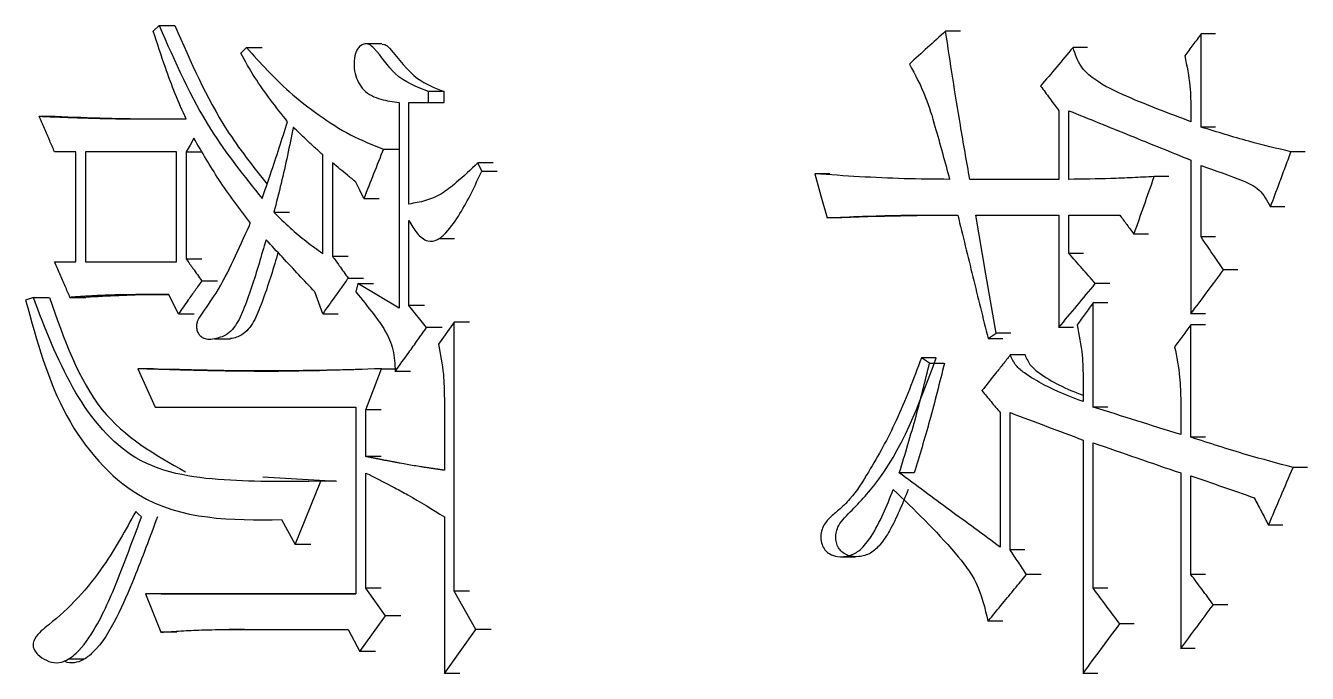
# Model space of a CAD drawing. Header units: millimetres. Extents: x 2063 to 4500, y 825 to 2548.
# Drawn here: x 3166.22 to 3171.27, y 1524.27 to 1526.82 of the extents above; entities that cross this region are included whole.
import ezdxf

# ---------------------------------------------------------------- set-up
doc = ezdxf.new("R2010")
doc.units = ezdxf.units.MM

msp = doc.modelspace()

# ---------------------------------------------------------------- linework, layer by layer
at = {"color": 7, "linetype": 'Continuous', "lineweight": 25}
for p, q in [((3166.7452, 1526.8211), (3166.7222, 1526.7994)), ((3166.7452, 1526.8211), (3166.8076, 1526.8211)), ((3169.904, 1526.7995), (3169.8459, 1526.7995)), ((3170.853, 1526.4209), (3170.853, 1526.7886)), ((3167.0901, 1526.7345), (3167.067, 1526.7129)), ((3167.6233, 1526.7492), (3167.5619, 1526.7492)), ((3170.4056, 1526.7346), (3170.3481, 1526.7346)), ((3167.7304, 1526.5182), (3167.8079, 1526.5182)), ((3167.7304, 1526.118), (3167.7304, 1526.5182)), ((3167.8079, 1526.5182), (3167.8079, 1526.5615)), ((3167.8689, 1526.5615), (3167.8079, 1526.5615)), ((3167.8079, 1526.5182), (3167.8686, 1526.5182)), ((3167.8689, 1526.5182), (3167.8689, 1526.5615)), ((3170.2921, 1526.4858), (3170.2921, 1526.2153)), ((3170.3321, 1526.2153), (3170.3321, 1526.4858)), ((3170.8128, 1526.4858), (3170.8128, 1526.4425)), ((3166.2725, 1526.4641), (3166.3353, 1526.4641)), ((3166.417, 1526.3235), (3166.3333, 1526.3235)), ((3166.417, 1525.8908), (3166.417, 1526.3235)), ((3166.814, 1526.3235), (3166.4551, 1526.3235)), ((3166.4551, 1526.3235), (3166.4551, 1525.8908)), ((3166.814, 1525.8908), (3166.814, 1526.3235)), ((3166.8523, 1526.3235), (3166.8523, 1525.9016)), ((3166.8523, 1526.3235), (3166.9143, 1526.3235)), ((3167.3903, 1525.9232), (3167.3903, 1526.3127)), ((3171.2638, 1526.3235), (3171.2073, 1526.3235)), ((3167.4289, 1526.2802), (3167.4289, 1525.9124)), ((3168.0175, 1526.2478), (3168.002, 1526.2802)), ((3168.0624, 1526.2802), (3168.002, 1526.2802)), ((3170.8128, 1526.291), (3170.8128, 1525.6853)), ((3170.853, 1525.9882), (3170.853, 1526.2694)), ((3168.0175, 1526.2478), (3168.0779, 1526.2478)), ((3169.3897, 1526.2369), (3169.3309, 1526.2369)), ((3170.2921, 1526.2153), (3169.9414, 1526.2153)), ((3169.9993, 1526.2153), (3169.9414, 1526.2153)), ((3170.7254, 1526.2261), (3170.6683, 1526.2261)), ((3167.5524, 1526.1396), (3167.6134, 1526.1396)), ((3167.1977, 1526.0855), (3167.2592, 1526.0855)), ((3169.4374, 1526.0639), (3169.3783, 1526.0639)), ((3169.5729, 1526.0688), (3169.4374, 1526.0639)), ((3169.9652, 1526.0747), (3170.2921, 1526.0747)), ((3170.2921, 1526.0747), (3170.2921, 1525.6312)), ((3170.3321, 1526.0747), (3170.5321, 1526.0747)), ((3170.3321, 1525.9233), (3170.3321, 1526.0747)), ((3171.1832, 1526.107), (3171.1266, 1526.107)), ((3167.7304, 1525.7177), (3167.7304, 1526.0531)), ((3167.8489, 1525.9818), (3167.9099, 1525.9818)), ((3170.6453, 1525.999), (3170.5881, 1525.999)), ((3170.9099, 1525.9882), (3170.853, 1525.9882)), ((3167.4289, 1525.9124), (3167.4901, 1525.9124)), ((3170.3896, 1525.9233), (3170.3321, 1525.9233)), ((3166.3333, 1525.8908), (3166.417, 1525.8908)), ((3166.3333, 1525.8908), (3166.396, 1525.8908)), ((3166.4551, 1525.8908), (3166.814, 1525.8908)), ((3166.4551, 1525.8908), (3166.5177, 1525.8908)), ((3166.5179, 1525.8908), (3166.814, 1525.8908)), ((3166.8523, 1525.9016), (3166.9143, 1525.9016)), ((3170.9982, 1525.8584), (3170.9415, 1525.8584)), ((3166.9136, 1525.8151), (3166.9755, 1525.8151)), ((3167.4906, 1525.8259), (3167.5517, 1525.8259)), ((3167.5292, 1525.8042), (3167.5215, 1525.7718)), ((3167.6916, 1525.7069), (3167.5292, 1525.8042)), ((3167.5292, 1525.8042), (3167.5903, 1525.8042)), ((3170.4934, 1525.8043), (3170.436, 1525.8043)), ((3166.3942, 1525.7501), (3166.4568, 1525.7502)), ((3167.8001, 1525.6312), (3167.7304, 1525.7177)), ((3167.7912, 1525.7177), (3167.7304, 1525.7177)), ((3170.428, 1525.3175), (3170.428, 1525.7285)), ((3166.8217, 1525.6852), (3166.8837, 1525.6852)), ((3167.3903, 1525.6853), (3167.4515, 1525.6853)), ((3170.8697, 1525.6853), (3170.8128, 1525.6853)), ((3167.8608, 1525.6312), (3167.8001, 1525.6312)), ((3167.9087, 1525.6528), (3167.8466, 1525.5663)), ((3167.9087, 1524.5927), (3167.9087, 1525.6528)), ((3167.9693, 1525.6528), (3167.9087, 1525.6528)), ((3170.013, 1525.5879), (3170.0448, 1525.6095)), ((3170.1027, 1525.6096), (3170.0448, 1525.6095)), ((3170.3497, 1525.6312), (3170.2921, 1525.6312)), ((3170.8128, 1525.1985), (3170.8128, 1525.642)), ((3166.9645, 1525.587), (3167.0267, 1525.587)), ((3170.013, 1525.5879), (3170.0709, 1525.5879)), ((3169.7824, 1525.4906), (3169.7506, 1525.5122)), ((3170.1588, 1525.5231), (3170.1007, 1525.5231)), ((3166.6611, 1525.4689), (3166.7299, 1525.3175)), ((3166.7233, 1525.4689), (3166.6611, 1525.4689)), ((3166.7236, 1525.4689), (3166.7925, 1525.4665)), ((3167.5601, 1525.3066), (3167.622, 1525.4689)), ((3167.622, 1525.4689), (3167.6829, 1525.4689)), ((3167.737, 1525.4581), (3167.6762, 1525.4581)), ((3169.7824, 1525.4906), (3169.8406, 1525.4906)), ((3170.388, 1525.4257), (3170.388, 1525.3391)), ((3166.7299, 1525.3175), (3167.5215, 1525.3175)), ((3167.5215, 1525.3175), (3167.5215, 1524.5819)), ((3167.5601, 1525.1228), (3167.5601, 1525.3066)), ((3167.6212, 1525.3066), (3167.5601, 1525.3066)), ((3167.8699, 1525.3499), (3167.8699, 1525.0687)), ((3170.4854, 1525.3175), (3170.428, 1525.3175)), ((3170.7727, 1525.3391), (3170.7727, 1525.2093)), ((3170.0608, 1525.2958), (3170.0608, 1524.7658)), ((3170.1006, 1524.755), (3170.1006, 1525.2958)), ((3170.388, 1525.1877), (3170.388, 1524.2682)), ((3170.428, 1524.6035), (3170.428, 1525.1769)), ((3167.6212, 1525.1228), (3167.5601, 1525.1228)), ((3167.5601, 1524.6035), (3167.5601, 1525.0578)), ((3169.7217, 1525.0579), (3169.6634, 1525.0579)), ((3170.7727, 1525.0579), (3170.7727, 1524.3656)), ((3171.2718, 1525.0795), (3171.2154, 1525.0795)), ((3167.1549, 1525.0434), (3167.4442, 1525.0254)), ((3167.2824, 1524.7766), (3167.3826, 1525.0254)), ((3167.4438, 1525.0254), (3167.3826, 1525.0254)), ((3170.8128, 1524.6576), (3170.8128, 1525.0471)), ((3167.2285, 1524.874), (3167.2824, 1524.7766)), ((3167.8699, 1524.8848), (3167.8699, 1524.2682)), ((3171.1752, 1524.8523), (3171.1186, 1524.8523)), ((3167.3438, 1524.7766), (3167.2824, 1524.7766)), ((3170.1584, 1524.755), (3170.1006, 1524.755)), ((3169.4317, 1524.7281), (3169.4906, 1524.7281)), ((3170.2221, 1524.6576), (3170.1644, 1524.6576)), ((3170.8697, 1524.6576), (3170.8128, 1524.6576)), ((3167.6375, 1524.4954), (3167.5601, 1524.6035)), ((3167.6212, 1524.6035), (3167.5601, 1524.6035)), ((3166.6916, 1524.5819), (3166.7528, 1524.4304)), ((3167.5215, 1524.5819), (3166.6916, 1524.5819)), ((3166.7539, 1524.5819), (3166.6916, 1524.5819)), ((3166.7542, 1524.5819), (3167.5215, 1524.5819)), ((3167.9942, 1524.4413), (3167.9087, 1524.5927)), ((3167.9693, 1524.5927), (3167.9087, 1524.5927)), ((3167.537, 1524.3547), (3167.6375, 1524.4954)), ((3167.6984, 1524.4954), (3167.6375, 1524.4954)), ((3170.9581, 1524.5386), (3170.9012, 1524.5386)), ((3170.0708, 1524.4737), (3170.0129, 1524.4737)), ((3170.5893, 1524.4629), (3170.5321, 1524.4629)), ((3166.8149, 1524.4304), (3166.7528, 1524.4304)), ((3167.021, 1524.4413), (3167.4906, 1524.4413)), ((3167.0827, 1524.4413), (3167.021, 1524.4413)), ((3167.4906, 1524.4413), (3167.537, 1524.3547)), ((3167.8699, 1524.2682), (3167.9942, 1524.4413)), ((3168.0546, 1524.4413), (3167.9942, 1524.4413)), ((3167.598, 1524.3547), (3167.537, 1524.3547)), ((3170.8296, 1524.3656), (3170.7727, 1524.3656)), ((3166.3883, 1524.3249), (3166.4513, 1524.3249)), ((3167.9305, 1524.2682), (3167.8699, 1524.2682)), ((3170.4455, 1524.2682), (3170.388, 1524.2682))]:
    msp.add_line(p, q, dxfattribs=at)
at = {"color": 7, "linetype": 'Continuous', "lineweight": 25, "flags": 128}
for points in [[(3170.9099, 1526.7886), (3170.8957, 1526.7886), (3170.8813, 1526.7886), (3170.853, 1526.7886)], [(3167.0901, 1526.7345), (3167.1127, 1526.7345), (3167.1324, 1526.7345), (3167.1517, 1526.7345)], [(3167.6916, 1526.5182), (3167.6916, 1526.1125), (3167.6916, 1525.7069)], [(3170.9099, 1526.4209), (3170.8954, 1526.4209), (3170.8808, 1526.4209), (3170.853, 1526.4209)], [(3166.8829, 1526.3776), (3166.8676, 1526.3505), (3166.8523, 1526.3235)], [(3167.6297, 1526.3343), (3167.6452, 1526.3343), (3167.6607, 1526.3343), (3167.6907, 1526.3343)], [(3169.3309, 1526.2369), (3169.3546, 1526.1504), (3169.3783, 1526.0639)], [(3167.5524, 1526.1396), (3167.537, 1526.172), (3167.5215, 1526.2045)], [(3170.0448, 1525.6095), (3170.005, 1525.8421), (3169.9652, 1526.0747)], [(3166.8217, 1525.6852), (3166.8025, 1525.7231), (3166.7834, 1525.761)], [(3167.3903, 1525.6853), (3167.3749, 1525.7285), (3167.3594, 1525.7718)], [(3166.2497, 1525.7501), (3166.2753, 1525.7501), (3166.2941, 1525.7501), (3166.3125, 1525.7501)], [(3170.4854, 1525.7285), (3170.4711, 1525.7285), (3170.4565, 1525.7285), (3170.428, 1525.7285)], [(3170.8697, 1525.642), (3170.8555, 1525.642), (3170.8411, 1525.642), (3170.8128, 1525.642)], [(3169.8088, 1525.5122), (3169.7945, 1525.5122), (3169.7799, 1525.5122), (3169.7653, 1525.5122), (3169.7506, 1525.5122)], [(3170.8697, 1525.1985), (3170.8537, 1525.1985), (3170.8374, 1525.1985), (3170.8128, 1525.1985)], [(3166.6763, 1524.8848), (3166.6649, 1524.8956), (3166.6534, 1524.9064)], [(3170.4854, 1524.6035), (3170.4568, 1524.6035), (3170.428, 1524.6035)]]:
    msp.add_lwpolyline(points, dxfattribs=at)
at = {"color": 7, "linetype": 'Continuous', "lineweight": 25}
for points, knots in [([(3166.7452, 1526.8211), (3166.8078, 1526.6793), (3166.9189, 1526.4281), (3167.081, 1526.2272), (3167.1516, 1526.1396)], [0, 0, 0, 0, 0.56421, 1, 1, 1, 1]), ([(3166.8076, 1526.8211), (3166.8697, 1526.6788), (3166.9696, 1526.4497), (3167.1158, 1526.2662), (3167.1712, 1526.1966)], [0, 0, 0, 0, 0.62094, 1, 1, 1, 1]), ([(3166.8523, 1526.4533), (3166.8375, 1526.4863), (3166.8079, 1526.5522), (3166.7653, 1526.6683), (3166.738, 1526.7514), (3166.7222, 1526.7994)], [0, 0, 0, 0, 0.2966073, 0.5932554, 1, 1, 1, 1]), ([(3169.8459, 1526.7995), (3169.8221, 1526.7778), (3169.7745, 1526.7346), (3169.727, 1526.6914), (3169.7032, 1526.6698)], [0, 0, 0, 0, 0.5, 1, 1, 1, 1]), ([(3169.9414, 1526.2153), (3169.9287, 1526.2864), (3169.9051, 1526.419), (3169.8738, 1526.6138), (3169.8552, 1526.7376), (3169.8459, 1526.7995)], [0, 0, 0, 0, 0.366425, 0.683185, 1, 1, 1, 1]), ([(3170.853, 1526.7886), (3170.8423, 1526.7742), (3170.8208, 1526.7454), (3170.7994, 1526.7165), (3170.7887, 1526.7021)], [0, 0, 0, 0, 0.5, 1, 1, 1, 1]), ([(3167.0901, 1526.7345), (3167.1446, 1526.674), (3167.2341, 1526.5748), (3167.3754, 1526.4668), (3167.4984, 1526.3865), (3167.5861, 1526.3516), (3167.6297, 1526.3343)], [0, 0, 0, 0, 0.34436, 0.564684, 0.783385, 1, 1, 1, 1]), ([(3167.8079, 1526.5615), (3167.7608, 1526.5792), (3167.6757, 1526.6113), (3167.6177, 1526.7078), (3167.5746, 1526.7493), (3167.5541, 1526.75), (3167.5385, 1526.7418), (3167.527, 1526.7292), (3167.5167, 1526.7059), (3167.5121, 1526.6723), (3167.5167, 1526.6322), (3167.5303, 1526.5965), (3167.5607, 1526.5532), (3167.6191, 1526.5279), (3167.6675, 1526.5214), (3167.6916, 1526.5182)], [0, 0, 0, 0, 0.230957, 0.41792, 0.453924, 0.487897, 0.511171, 0.535166, 0.56028, 0.61217, 0.662892, 0.713404, 0.762519, 0.88154, 1, 1, 1, 1]), ([(3167.6242, 1526.7473), (3167.6278, 1526.7475), (3167.6389, 1526.748), (3167.6867, 1526.696), (3167.7485, 1526.6082), (3167.8324, 1526.5756), (3167.8689, 1526.5615)], [0, 0, 0, 0, 0.036121, 0.112712, 0.61418, 1, 1, 1, 1]), ([(3170.3481, 1526.7346), (3170.3267, 1526.7093), (3170.2841, 1526.6588), (3170.2415, 1526.6084), (3170.2203, 1526.5831)], [0, 0, 0, 0, 0.5, 1, 1, 1, 1]), ([(3170.8128, 1526.4425), (3170.7277, 1526.4745), (3170.5979, 1526.5232), (3170.4514, 1526.5913), (3170.3743, 1526.6571), (3170.3569, 1526.7085), (3170.3481, 1526.7346)], [0, 0, 0, 0, 0.4936188, 0.7520723, 0.8741797, 1, 1, 1, 1]), ([(3167.2516, 1526.4425), (3167.2291, 1526.4711), (3167.1846, 1526.5276), (3167.1212, 1526.616), (3167.0851, 1526.6805), (3167.067, 1526.7129)], [0, 0, 0, 0, 0.338451, 0.66812, 1, 1, 1, 1]), ([(3169.7032, 1526.6698), (3169.7261, 1526.627), (3169.7674, 1526.5499), (3169.8129, 1526.3933), (3169.8427, 1526.2849), (3169.8618, 1526.2153)], [0, 0, 0, 0, 0.308167, 0.555958, 1, 1, 1, 1]), ([(3170.7887, 1526.7021), (3170.7967, 1526.6623), (3170.811, 1526.5912), (3170.8123, 1526.518), (3170.8128, 1526.4858)], [0, 0, 0, 0, 0.5588349, 1, 1, 1, 1]), ([(3170.2203, 1526.5831), (3170.2322, 1526.5669), (3170.2562, 1526.5344), (3170.2801, 1526.502), (3170.2921, 1526.4858)], [0, 0, 0, 0, 0.500002, 1, 1, 1, 1]), ([(3170.3321, 1526.4858), (3170.412, 1526.4533), (3170.572, 1526.3884), (3170.7325, 1526.3235), (3170.8128, 1526.291)], [0, 0, 0, 0, 0.5, 1, 1, 1, 1]), ([(3166.3333, 1526.3235), (3166.327, 1526.3382), (3166.3136, 1526.369), (3166.2934, 1526.4158), (3166.2795, 1526.448), (3166.2725, 1526.4641)], [0, 0, 0, 0, 0.313727, 0.656864, 1, 1, 1, 1]), ([(3166.2725, 1526.4641), (3166.2809, 1526.4638), (3166.2977, 1526.4631), (3166.3187, 1526.4622), (3166.3354, 1526.4616), (3166.348, 1526.4611), (3166.3585, 1526.4607), (3166.369, 1526.4603), (3166.3837, 1526.4597), (3166.4047, 1526.4589), (3166.4258, 1526.4582), (3166.4468, 1526.4575), (3166.4636, 1526.457), (3166.4846, 1526.4564), (3166.5015, 1526.4559), (3166.5225, 1526.4554), (3166.5393, 1526.4551), (3166.5562, 1526.4547), (3166.573, 1526.4544), (3166.5899, 1526.4542), (3166.611, 1526.4539), (3166.6257, 1526.4538), (3166.6405, 1526.4536), (3166.6489, 1526.4536), (3166.6594, 1526.4535), (3166.6679, 1526.4534), (3166.6763, 1526.4534), (3166.6848, 1526.4533), (3166.6932, 1526.4533), (3166.7037, 1526.4533), (3166.7122, 1526.4532), (3166.7227, 1526.4532), (3166.7312, 1526.4532), (3166.7417, 1526.4532), (3166.7502, 1526.4532), (3166.7586, 1526.4532), (3166.7671, 1526.4532), (3166.7755, 1526.4532), (3166.7861, 1526.4532), (3166.7945, 1526.4532), (3166.8051, 1526.4532), (3166.8125, 1526.4532), (3166.8188, 1526.4532), (3166.8231, 1526.4532), (3166.8273, 1526.4532), (3166.8326, 1526.4532), (3166.8368, 1526.4533), (3166.8418, 1526.4533), (3166.8467, 1526.4533), (3166.8504, 1526.4533), (3166.8523, 1526.4533)], [0, 0, 0, 0, 0.043584, 0.087168, 0.10896, 0.130753, 0.152545, 0.163441, 0.185233, 0.228817, 0.272401, 0.294193, 0.337777, 0.35957, 0.403154, 0.424946, 0.46853, 0.490322, 0.512114, 0.555698, 0.577491, 0.621075, 0.631971, 0.653763, 0.664659, 0.686451, 0.697347, 0.708243, 0.730035, 0.740931, 0.762723, 0.773619, 0.795412, 0.806308, 0.8281, 0.838996, 0.849892, 0.871684, 0.88258, 0.904372, 0.915268, 0.93706, 0.942508, 0.947956, 0.958852, 0.9643, 0.975196, 0.980644, 0.990322, 1, 1, 1, 1]), ([(3166.3356, 1526.4641), (3166.4027, 1526.4613), (3166.5325, 1526.4558), (3166.7048, 1526.4531), (3166.81, 1526.4533), (3166.8523, 1526.4533)], [0, 0, 0, 0, 0.391116, 0.75565, 1, 1, 1, 1]), ([(3167.1516, 1526.1396), (3167.1627, 1526.1717), (3167.1856, 1526.2378), (3167.2191, 1526.3387), (3167.2407, 1526.4079), (3167.2516, 1526.4425)], [0, 0, 0, 0, 0.320379, 0.660141, 1, 1, 1, 1]), ([(3167.2747, 1526.4208), (3167.2594, 1526.3468), (3167.2363, 1526.234), (3167.2076, 1526.1234), (3167.1977, 1526.0855)], [0, 0, 0, 0, 0.65698, 1, 1, 1, 1]), ([(3167.3903, 1526.3127), (3167.3793, 1526.3225), (3167.3573, 1526.3421), (3167.3185, 1526.3778), (3167.2913, 1526.4045), (3167.2747, 1526.4208)], [0, 0, 0, 0, 0.2809208, 0.5618542, 1, 1, 1, 1]), ([(3171.2073, 1526.3235), (3171.152, 1526.3369), (3171.0649, 1526.3581), (3170.9471, 1526.3923), (3170.8844, 1526.4113), (3170.853, 1526.4209)], [0, 0, 0, 0, 0.465077, 0.732516, 1, 1, 1, 1]), ([(3167.1055, 1526.0422), (3167.063, 1526.0984), (3167.0017, 1526.1794), (3166.9306, 1526.2947), (3166.8988, 1526.3499), (3166.8829, 1526.3776)], [0, 0, 0, 0, 0.5323403, 0.7660465, 1, 1, 1, 1]), ([(3167.6297, 1526.3343), (3167.6168, 1526.3018), (3167.5911, 1526.2369), (3167.5653, 1526.172), (3167.5524, 1526.1396)], [0, 0, 0, 0, 0.5, 1, 1, 1, 1]), ([(3171.1267, 1526.1071), (3171.1381, 1526.1378), (3171.1573, 1526.1892), (3171.1841, 1526.2613), (3171.1996, 1526.3028), (3171.2073, 1526.3235)], [0, 0, 0, 0, 0.425233, 0.712616, 1, 1, 1, 1]), ([(3167.5215, 1526.2045), (3167.5103, 1526.2136), (3167.4893, 1526.2308), (3167.4584, 1526.256), (3167.4387, 1526.2721), (3167.4289, 1526.2802)], [0, 0, 0, 0, 0.361282, 0.680641, 1, 1, 1, 1]), ([(3168.002, 1526.2802), (3167.9738, 1526.2537), (3167.9276, 1526.2102), (3167.8601, 1526.1556), (3167.7961, 1526.1288), (3167.7522, 1526.1216), (3167.7304, 1526.118)], [0, 0, 0, 0, 0.34464, 0.565757, 0.783533, 1, 1, 1, 1]), ([(3170.853, 1526.2694), (3170.9081, 1526.2507), (3170.9851, 1526.2245), (3171.0865, 1526.1796), (3171.1131, 1526.1315), (3171.1266, 1526.1071)], [0, 0, 0, 0, 0.554938, 0.7747379, 1, 1, 1, 1]), ([(3167.7304, 1526.0531), (3167.7401, 1526.0357), (3167.7593, 1526.0017), (3167.7999, 1525.9671), (3167.8446, 1525.9742), (3167.8881, 1526.0147), (3167.9498, 1526.1035), (3167.9906, 1526.1904), (3168.0175, 1526.2478)], [0, 0, 0, 0, 0.121652, 0.238643, 0.329835, 0.425879, 0.621221, 1, 1, 1, 1]), ([(3169.8618, 1526.2153), (3169.802, 1526.2158), (3169.6833, 1526.2167), (3169.5063, 1526.2251), (3169.3894, 1526.233), (3169.3309, 1526.2369)], [0, 0, 0, 0, 0.337206, 0.668546, 1, 1, 1, 1]), ([(3170.6683, 1526.2261), (3170.6397, 1526.2246), (3170.5826, 1526.2214), (3170.4704, 1526.217), (3170.387, 1526.216), (3170.3321, 1526.2153)], [0, 0, 0, 0, 0.2547769, 0.5095601, 1, 1, 1, 1]), ([(3170.5881, 1525.999), (3170.6015, 1526.0368), (3170.6282, 1526.1126), (3170.655, 1526.1883), (3170.6683, 1526.2261)], [0, 0, 0, 0, 0.499999, 1, 1, 1, 1]), ([(3167.1977, 1526.0855), (3167.2191, 1526.0646), (3167.2604, 1526.0244), (3167.3248, 1525.9705), (3167.3684, 1525.939), (3167.3903, 1525.9232)], [0, 0, 0, 0, 0.349925, 0.674457, 1, 1, 1, 1]), ([(3169.3783, 1526.0639), (3169.472, 1526.0679), (3169.568, 1526.0719), (3169.6668, 1526.0734), (3169.6741, 1526.0735), (3169.6814, 1526.0736), (3169.6887, 1526.0737), (3169.696, 1526.0738), (3169.7033, 1526.0739), (3169.7107, 1526.074), (3169.718, 1526.074), (3169.7277, 1526.0741), (3169.7375, 1526.0742), (3169.7472, 1526.0743), (3169.7545, 1526.0743), (3169.7618, 1526.0744), (3169.7692, 1526.0744), (3169.7765, 1526.0744), (3169.7838, 1526.0745), (3169.7911, 1526.0745), (3169.8009, 1526.0745), (3169.8106, 1526.0746), (3169.8204, 1526.0746), (3169.8277, 1526.0746), (3169.835, 1526.0746), (3169.8424, 1526.0746), (3169.8497, 1526.0746), (3169.857, 1526.0747), (3169.8643, 1526.0747), (3169.8717, 1526.0747), (3169.8814, 1526.0747), (3169.8888, 1526.0747), (3169.8936, 1526.0747)], [0, 0, 0, 0, 0.54643, 0.560604, 0.574777, 0.588951, 0.603124, 0.617298, 0.631471, 0.645645, 0.659818, 0.673992, 0.702338, 0.716512, 0.730685, 0.744859, 0.759032, 0.773206, 0.787379, 0.801553, 0.815726, 0.844073, 0.858247, 0.87242, 0.886594, 0.900767, 0.914941, 0.929114, 0.943288, 0.957461, 0.971635, 1, 1, 1, 1]), ([(3169.5726, 1526.0695), (3169.574, 1526.0695), (3169.5796, 1526.0697), (3169.6342, 1526.0715), (3169.7211, 1526.0733), (3169.8128, 1526.0742), (3169.866, 1526.0745), (3169.8883, 1526.0745), (3169.8937, 1526.0746)], [0, 0, 0, 0, 0.035118, 0.139502, 0.536343, 0.82284, 0.957086, 1, 1, 1, 1]), ([(3169.8936, 1526.0747), (3169.9135, 1525.9936), (3169.9533, 1525.8313), (3169.9931, 1525.669), (3170.013, 1525.5879)], [0, 0, 0, 0, 0.5, 1, 1, 1, 1]), ([(3170.5321, 1526.0747), (3170.5414, 1526.0621), (3170.5601, 1526.0368), (3170.5788, 1526.0116), (3170.5881, 1525.999)], [0, 0, 0, 0, 0.500001, 1, 1, 1, 1]), ([(3167.1669, 1525.9773), (3167.1578, 1525.946), (3167.1304, 1525.8518), (3167.093, 1525.7338), (3167.0502, 1525.6388), (3167.0122, 1525.6001), (3166.9765, 1525.589), (3166.9454, 1525.5832), (3166.9245, 1525.5859), (3166.9101, 1525.5945), (3166.9001, 1525.6075), (3166.8942, 1525.6237), (3166.8932, 1525.6407), (3166.8977, 1525.6594), (3166.9247, 1525.701), (3167.0065, 1525.8128), (3167.0602, 1525.9468), (3167.1042, 1526.0394), (3167.1055, 1526.0422)], [0, 0, 0, 0, 0.09118, 0.273688, 0.348082, 0.385671, 0.439079, 0.473308, 0.494951, 0.511315, 0.527714, 0.54364, 0.558961, 0.57304, 0.596062, 0.704689, 0.991099, 1, 1, 1, 1]), ([(3167.3594, 1525.7718), (3167.3386, 1525.794), (3167.296, 1525.8394), (3167.2318, 1525.908), (3167.1886, 1525.9542), (3167.1669, 1525.9773)], [0, 0, 0, 0, 0.32488, 0.66244, 1, 1, 1, 1]), ([(3170.9415, 1525.8584), (3170.9267, 1525.88), (3170.8972, 1525.9233), (3170.8677, 1525.9665), (3170.853, 1525.9882)], [0, 0, 0, 0, 0.499998, 1, 1, 1, 1]), ([(3167.214, 1525.927), (3167.2098, 1525.9124), (3167.1872, 1525.8351), (3167.155, 1525.7339), (3167.1122, 1525.6387), (3167.0744, 1525.6006), (3167.0465, 1525.5901), (3167.0291, 1525.5879), (3167.027, 1525.5876)], [0, 0, 0, 0, 0.106522, 0.565835, 0.752734, 0.847216, 0.981134, 1, 1, 1, 1]), ([(3167.4289, 1525.9124), (3167.4378, 1525.8999), (3167.4525, 1525.8793), (3167.4731, 1525.8504), (3167.4848, 1525.8341), (3167.4906, 1525.8259)], [0, 0, 0, 0, 0.432649, 0.716324, 1, 1, 1, 1]), ([(3170.436, 1525.8043), (3170.4187, 1525.8241), (3170.384, 1525.8638), (3170.3494, 1525.9034), (3170.3321, 1525.9233)], [0, 0, 0, 0, 0.499998, 1, 1, 1, 1]), ([(3166.3942, 1525.7501), (3166.3878, 1525.7649), (3166.3745, 1525.7956), (3166.3542, 1525.8425), (3166.3403, 1525.8747), (3166.3333, 1525.8908)], [0, 0, 0, 0, 0.313727, 0.656864, 1, 1, 1, 1]), ([(3166.8523, 1525.9016), (3166.8611, 1525.8891), (3166.8758, 1525.8685), (3166.8962, 1525.8396), (3166.9078, 1525.8232), (3166.9136, 1525.8151)], [0, 0, 0, 0, 0.432649, 0.716324, 1, 1, 1, 1]), ([(3170.8128, 1525.6853), (3170.8342, 1525.7141), (3170.8771, 1525.7718), (3170.92, 1525.8295), (3170.9415, 1525.8584)], [0, 0, 0, 0, 0.5, 1, 1, 1, 1]), ([(3166.9136, 1525.8151), (3166.9047, 1525.8026), (3166.8871, 1525.7776), (3166.8564, 1525.7343), (3166.8346, 1525.7036), (3166.8217, 1525.6852)], [0, 0, 0, 0, 0.2884292, 0.5768584, 1, 1, 1, 1]), ([(3167.4906, 1525.8259), (3167.4817, 1525.8134), (3167.4639, 1525.7884), (3167.4304, 1525.7416), (3167.4059, 1525.7072), (3167.3903, 1525.6853)], [0, 0, 0, 0, 0.266242, 0.532485, 1, 1, 1, 1]), ([(3166.7834, 1525.761), (3166.7401, 1525.761), (3166.6941, 1525.7611), (3166.6455, 1525.7607), (3166.6374, 1525.7606), (3166.6293, 1525.7605), (3166.6212, 1525.7604), (3166.6145, 1525.7603), (3166.6077, 1525.7602), (3166.6023, 1525.7601), (3166.5956, 1525.7599), (3166.5888, 1525.7598), (3166.578, 1525.7596), (3166.5673, 1525.7593), (3166.5565, 1525.759), (3166.5484, 1525.7587), (3166.5403, 1525.7584), (3166.5295, 1525.7581), (3166.5201, 1525.7577), (3166.5106, 1525.7573), (3166.5053, 1525.757), (3166.4985, 1525.7567), (3166.4918, 1525.7564), (3166.481, 1525.7558), (3166.4702, 1525.7552), (3166.4568, 1525.7544), (3166.446, 1525.7537), (3166.4326, 1525.7528), (3166.4218, 1525.7521), (3166.4081, 1525.7511), (3166.3998, 1525.7505), (3166.3942, 1525.7501)], [0, 0, 0, 0, 0.332695, 0.353489, 0.374282, 0.395075, 0.415869, 0.436662, 0.447059, 0.467852, 0.478249, 0.499042, 0.519836, 0.561422, 0.582216, 0.603009, 0.623803, 0.644596, 0.686183, 0.69658, 0.717373, 0.72777, 0.748563, 0.769356, 0.810943, 0.831737, 0.873323, 0.894117, 0.935704, 0.956497, 1, 1, 1, 1]), ([(3166.7835, 1525.7607), (3166.761, 1525.7607), (3166.6952, 1525.7606), (3166.5864, 1525.7573), (3166.5002, 1525.7525), (3166.4571, 1525.7502)], [0, 0, 0, 0, 0.2062791, 0.6030627, 1, 1, 1, 1]), ([(3167.5215, 1525.7718), (3167.5454, 1525.7419), (3167.5849, 1525.6925), (3167.6379, 1525.6206), (3167.6718, 1525.5448), (3167.6747, 1525.4872), (3167.6762, 1525.4581)], [0, 0, 0, 0, 0.334385, 0.552202, 0.773272, 1, 1, 1, 1]), ([(3170.2921, 1525.6312), (3170.3161, 1525.66), (3170.364, 1525.7177), (3170.412, 1525.7754), (3170.436, 1525.8043)], [0, 0, 0, 0, 0.5, 1, 1, 1, 1]), ([(3166.2497, 1525.7501), (3166.2446, 1525.7483), (3166.2345, 1525.7447), (3166.2244, 1525.7411), (3166.2193, 1525.7393)], [0, 0, 0, 0, 0.499988, 1, 1, 1, 1]), ([(3166.2193, 1525.7393), (3166.263, 1525.58), (3166.3482, 1525.2695), (3166.7047, 1524.8696), (3167.0312, 1524.8723), (3167.2285, 1524.874)], [0, 0, 0, 0, 0.294377, 0.5735664, 1, 1, 1, 1]), ([(3167.3826, 1525.0254), (3167.2567, 1525.0238), (3167.0052, 1525.0207), (3166.6372, 1525.0726), (3166.3873, 1525.3879), (3166.2962, 1525.6278), (3166.2497, 1525.7501)], [0, 0, 0, 0, 0.273656, 0.546764, 0.768873, 1, 1, 1, 1]), ([(3166.3128, 1525.7501), (3166.3703, 1525.5869), (3166.4819, 1525.2701), (3166.7296, 1525.1302), (3166.8496, 1525.0624)], [0, 0, 0, 0, 0.515406, 1, 1, 1, 1]), ([(3170.428, 1525.7285), (3170.4173, 1525.7141), (3170.396, 1525.6853), (3170.3747, 1525.6564), (3170.364, 1525.642)], [0, 0, 0, 0, 0.5, 1, 1, 1, 1]), ([(3167.6762, 1525.4581), (3167.694, 1525.483), (3167.7236, 1525.5244), (3167.7649, 1525.5821), (3167.7884, 1525.6148), (3167.8001, 1525.6312)], [0, 0, 0, 0, 0.432628, 0.7163138, 1, 1, 1, 1]), ([(3170.364, 1525.642), (3170.372, 1525.6022), (3170.3862, 1525.5311), (3170.3875, 1525.4579), (3170.388, 1525.4257)], [0, 0, 0, 0, 0.558835, 1, 1, 1, 1]), ([(3170.8128, 1525.642), (3170.8021, 1525.6276), (3170.7807, 1525.5987), (3170.7593, 1525.5699), (3170.7486, 1525.5555)], [0, 0, 0, 0, 0.5, 1, 1, 1, 1]), ([(3167.8466, 1525.5663), (3167.8544, 1525.5265), (3167.8682, 1525.4554), (3167.8694, 1525.3822), (3167.8699, 1525.3499)], [0, 0, 0, 0, 0.558835, 1, 1, 1, 1]), ([(3170.7486, 1525.5555), (3170.7566, 1525.5157), (3170.7708, 1525.4446), (3170.7721, 1525.3714), (3170.7727, 1525.3391)], [0, 0, 0, 0, 0.558835, 1, 1, 1, 1]), ([(3169.7506, 1525.5122), (3169.7193, 1525.4282), (3169.6605, 1525.2701), (3169.5596, 1525.0887), (3169.4845, 1524.9682), (3169.4288, 1524.9151), (3169.3906, 1524.8843), (3169.3649, 1524.855), (3169.3542, 1524.8227), (3169.3534, 1524.7958), (3169.3596, 1524.7704), (3169.3723, 1524.7506), (3169.3928, 1524.7355), (3169.4248, 1524.7263), (3169.4673, 1524.7286), (3169.5148, 1524.7554), (3169.5795, 1524.8412), (3169.614, 1524.9282), (3169.6396, 1524.993)], [0, 0, 0, 0, 0.197624, 0.371591, 0.471167, 0.521337, 0.556787, 0.592598, 0.61138, 0.630161, 0.649113, 0.666951, 0.682877, 0.711545, 0.752921, 0.793459, 0.846543, 1, 1, 1, 1]), ([(3169.6983, 1524.993), (3169.6759, 1524.937), (3169.645, 1524.86), (3169.592, 1524.777), (3169.5508, 1524.7388), (3169.5054, 1524.7256), (3169.4676, 1524.7295), (3169.4415, 1524.7419), (3169.4257, 1524.7578), (3169.4162, 1524.7782), (3169.4122, 1524.802), (3169.4142, 1524.8273), (3169.4253, 1524.8562), (3169.478, 1524.9142), (3169.6515, 1525.0862), (3169.7413, 1525.3289), (3169.8092, 1525.5122)], [0, 0, 0, 0, 0.133499, 0.184051, 0.225722, 0.267722, 0.304937, 0.324851, 0.341374, 0.357927, 0.374455, 0.392764, 0.411749, 0.441496, 0.578283, 1, 1, 1, 1]), ([(3170.1006, 1525.523), (3170.0911, 1525.511), (3170.072, 1525.4869), (3170.0348, 1525.44), (3170.0072, 1525.4052), (3169.9891, 1525.3824)], [0, 0, 0, 0, 0.257094, 0.514188, 1, 1, 1, 1]), ([(3170.388, 1525.3391), (3170.3358, 1525.3593), (3170.256, 1525.3901), (3170.1697, 1525.442), (3170.1211, 1525.4787), (3170.1075, 1525.5082), (3170.1007, 1525.523)], [0, 0, 0, 0, 0.494008, 0.754052, 0.875824, 1, 1, 1, 1]), ([(3170.1588, 1525.523), (3170.1656, 1525.5082), (3170.1792, 1525.4787), (3170.2277, 1525.4421), (3170.2955, 1525.4005), (3170.3554, 1525.3768), (3170.388, 1525.364)], [0, 0, 0, 0, 0.152424, 0.301831, 0.620832, 1, 1, 1, 1]), ([(3167.622, 1525.4689), (3167.5497, 1525.4663), (3167.405, 1525.4612), (3167.2427, 1525.4583), (3167.1504, 1525.4584), (3167.1279, 1525.4585), (3167.1212, 1525.4586), (3167.1145, 1525.4586), (3167.1077, 1525.4587), (3167.101, 1525.4587), (3167.092, 1525.4588), (3167.083, 1525.4589), (3167.074, 1525.459), (3167.0672, 1525.459), (3167.0605, 1525.4591), (3167.0538, 1525.4592), (3167.047, 1525.4593), (3167.0403, 1525.4594), (3167.0313, 1525.4595), (3167.0223, 1525.4596), (3167.0133, 1525.4598), (3167.0066, 1525.4599), (3166.9999, 1525.46), (3166.9931, 1525.4601), (3166.9864, 1525.4602), (3166.9797, 1525.4604), (3166.9729, 1525.4605), (3166.9662, 1525.4606), (3166.9572, 1525.4608), (3166.9482, 1525.461), (3166.9393, 1525.4612), (3166.9325, 1525.4613), (3166.9258, 1525.4615), (3166.9191, 1525.4616), (3166.9124, 1525.4618), (3166.9056, 1525.4619), (3166.8967, 1525.4621), (3166.8877, 1525.4624), (3166.8787, 1525.4626), (3166.872, 1525.4628), (3166.8653, 1525.4629), (3166.8586, 1525.4631), (3166.8518, 1525.4633), (3166.8451, 1525.4635), (3166.8384, 1525.4636), (3166.8317, 1525.4638), (3166.8227, 1525.4641), (3166.8138, 1525.4643), (3166.8048, 1525.4646), (3166.7981, 1525.4648), (3166.7914, 1525.465), (3166.7847, 1525.4652), (3166.7779, 1525.4654), (3166.7712, 1525.4656), (3166.7623, 1525.4658), (3166.7533, 1525.4661), (3166.7444, 1525.4664), (3166.7377, 1525.4666), (3166.731, 1525.4668), (3166.7242, 1525.467), (3166.7175, 1525.4672), (3166.7108, 1525.4674), (3166.7041, 1525.4676), (3166.6952, 1525.4678), (3166.6862, 1525.4681), (3166.6773, 1525.4684), (3166.6697, 1525.4686), (3166.6642, 1525.4688), (3166.6611, 1525.4689)], [0, 0, 0, 0, 0.2246902, 0.4493888, 0.5055613, 0.5125828, 0.5196044, 0.5266259, 0.5336475, 0.540669, 0.5476905, 0.5617336, 0.5687552, 0.5757767, 0.5827982, 0.5898198, 0.5968413, 0.6038628, 0.6108844, 0.6249275, 0.631949, 0.6389705, 0.6459921, 0.6530136, 0.6600352, 0.6670567, 0.6740782, 0.6810998, 0.6881213, 0.7021644, 0.7091859, 0.7162075, 0.723229, 0.7302506, 0.7372721, 0.7442936, 0.7513152, 0.7653583, 0.7723798, 0.7794013, 0.7864229, 0.7934444, 0.800466, 0.8074875, 0.814509, 0.8215306, 0.8285521, 0.8425952, 0.8496167, 0.8566383, 0.8636598, 0.8706814, 0.8777029, 0.8847244, 0.891746, 0.9057891, 0.9128106, 0.9198321, 0.9268537, 0.9338752, 0.9408967, 0.9479183, 0.9549398, 0.9619614, 0.9760044, 0.983026, 0.9900475, 1, 1, 1, 1]), ([(3167.5456, 1525.4662), (3167.537, 1525.466), (3167.4587, 1525.4635), (3167.2057, 1525.4586), (3166.9862, 1525.4615), (3166.8626, 1525.4643), (3166.817, 1525.4656), (3166.7985, 1525.4661), (3166.7929, 1525.4663), (3166.7926, 1525.4663), (3166.7924, 1525.4663)], [0, 0, 0, 0, 0.05514, 0.498585, 0.766188, 0.892547, 0.95596, 0.964089, 0.972518, 1, 1, 1, 1]), ([(3169.6634, 1525.0579), (3169.6746, 1525.0951), (3169.6972, 1525.1696), (3169.7388, 1525.313), (3169.7653, 1525.4208), (3169.7824, 1525.4906)], [0, 0, 0, 0, 0.260983, 0.521979, 1, 1, 1, 1]), ([(3169.8409, 1525.4906), (3169.8222, 1525.4144), (3169.7948, 1525.3035), (3169.753, 1525.1602), (3169.7323, 1525.092), (3169.722, 1525.0579)], [0, 0, 0, 0, 0.5221196, 0.7610345, 1, 1, 1, 1]), ([(3169.9891, 1525.3824), (3170.0011, 1525.368), (3170.0249, 1525.3391), (3170.0488, 1525.3103), (3170.0608, 1525.2958)], [0, 0, 0, 0, 0.500001, 1, 1, 1, 1]), ([(3170.7727, 1525.2093), (3170.7151, 1525.2273), (3170.6001, 1525.2634), (3170.4854, 1525.2995), (3170.428, 1525.3175)], [0, 0, 0, 0, 0.5, 1, 1, 1, 1]), ([(3170.1006, 1525.2958), (3170.1485, 1525.2778), (3170.2441, 1525.2418), (3170.3401, 1525.2057), (3170.388, 1525.1877)], [0, 0, 0, 0, 0.5, 1, 1, 1, 1]), ([(3170.428, 1525.1769), (3170.4854, 1525.157), (3170.6001, 1525.1174), (3170.7151, 1525.0777), (3170.7727, 1525.0579)], [0, 0, 0, 0, 0.5000002, 1, 1, 1, 1]), ([(3171.2154, 1525.0795), (3171.1543, 1525.0958), (3171.0562, 1525.1221), (3170.9224, 1525.1634), (3170.8493, 1525.1868), (3170.8128, 1525.1985)], [0, 0, 0, 0, 0.452168, 0.726066, 1, 1, 1, 1]), ([(3167.8699, 1525.0687), (3167.8676, 1525.069), (3167.8631, 1525.0697), (3167.8574, 1525.0705), (3167.8517, 1525.0713), (3167.8471, 1525.072), (3167.8426, 1525.0726), (3167.838, 1525.0733), (3167.8335, 1525.0739), (3167.8278, 1525.0748), (3167.8232, 1525.0754), (3167.8175, 1525.0763), (3167.8119, 1525.0771), (3167.805, 1525.0781), (3167.7982, 1525.0792), (3167.7914, 1525.0802), (3167.7846, 1525.0813), (3167.7709, 1525.0834), (3167.7414, 1525.0881), (3167.7119, 1525.0933), (3167.6893, 1525.0975), (3167.6802, 1525.0992), (3167.6712, 1525.1009), (3167.6599, 1525.103), (3167.6508, 1525.1048), (3167.6418, 1525.1065), (3167.635, 1525.1078), (3167.6294, 1525.1089), (3167.6237, 1525.11), (3167.6192, 1525.1109), (3167.6147, 1525.1118), (3167.6102, 1525.1127), (3167.6056, 1525.1136), (3167.6, 1525.1148), (3167.5955, 1525.1157), (3167.5898, 1525.1168), (3167.5853, 1525.1177), (3167.5808, 1525.1186), (3167.5763, 1525.1195), (3167.5718, 1525.1204), (3167.566, 1525.1216), (3167.5625, 1525.1223), (3167.5601, 1525.1228)], [0, 0, 0, 0, 0.0219516, 0.0439031, 0.0548788, 0.0768302, 0.0878059, 0.0987817, 0.1207331, 0.1317088, 0.1536602, 0.164636, 0.1865874, 0.2085388, 0.2304903, 0.2524417, 0.2743931, 0.2963446, 0.3841508, 0.5597666, 0.581718, 0.6036694, 0.6475723, 0.6695238, 0.7134267, 0.7353781, 0.7573295, 0.779281, 0.7902567, 0.8122081, 0.8231838, 0.8341595, 0.856111, 0.8670867, 0.8890381, 0.9000138, 0.9219653, 0.932941, 0.9439167, 0.9658681, 0.9768438, 1, 1, 1, 1]), ([(3167.5601, 1525.0578), (3167.5942, 1525.0406), (3167.6325, 1525.0212), (3167.6876, 1524.9925), (3167.758, 1524.9555), (3167.8222, 1524.9149), (3167.8699, 1524.8848)], [0, 0, 0, 0, 0.3251759, 0.3658227, 0.5284141, 1, 1, 1, 1]), ([(3170.0608, 1524.7658), (3169.9944, 1524.8145), (3169.8617, 1524.9118), (3169.7295, 1525.0092), (3169.6634, 1525.0579)], [0, 0, 0, 0, 0.5, 1, 1, 1, 1]), ([(3171.1186, 1524.8523), (3171.1348, 1524.8902), (3171.167, 1524.9659), (3171.1993, 1525.0416), (3171.2154, 1525.0795)], [0, 0, 0, 0, 0.499999, 1, 1, 1, 1]), ([(3170.8128, 1525.0471), (3170.8543, 1525.0326), (3170.9374, 1525.0038), (3171.0206, 1524.9749), (3171.0622, 1524.9605)], [0, 0, 0, 0, 0.4999992, 1, 1, 1, 1]), ([(3169.6396, 1524.993), (3169.7227, 1524.9129), (3169.8389, 1524.8009), (3169.9761, 1524.6286), (3170.0006, 1524.5258), (3170.0129, 1524.4737)], [0, 0, 0, 0, 0.553442, 0.773992, 1, 1, 1, 1]), ([(3171.0622, 1524.9605), (3171.0716, 1524.9425), (3171.0904, 1524.9064), (3171.1092, 1524.8704), (3171.1186, 1524.8523)], [0, 0, 0, 0, 0.499998, 1, 1, 1, 1]), ([(3166.6534, 1524.9064), (3166.613, 1524.8331), (3166.518, 1524.6606), (3166.3746, 1524.5052), (3166.266, 1524.4262), (3166.25, 1524.3934), (3166.2479, 1524.382), (3166.2492, 1524.3706), (3166.2554, 1524.3563), (3166.2721, 1524.3363), (3166.3017, 1524.317), (3166.3414, 1524.3061), (3166.3874, 1524.3198), (3166.4452, 1524.3693), (3166.5209, 1524.4864), (3166.5958, 1524.6692), (3166.6494, 1524.8128), (3166.6763, 1524.8848)], [0, 0, 0, 0, 0.163724, 0.385241, 0.440262, 0.448909, 0.455116, 0.461357, 0.469621, 0.484499, 0.514444, 0.547094, 0.577932, 0.622921, 0.7083, 0.85364, 1, 1, 1, 1]), ([(3166.7388, 1524.8848), (3166.7088, 1524.8042), (3166.6587, 1524.6692), (3166.5802, 1524.4851), (3166.5124, 1524.3716), (3166.4488, 1524.3201), (3166.4111, 1524.3081), (3166.3843, 1524.3092), (3166.3722, 1524.3168), (3166.3708, 1524.3176)], [0, 0, 0, 0, 0.340614, 0.570086, 0.802719, 0.875052, 0.933763, 0.992662, 1, 1, 1, 1]), ([(3170.1644, 1524.6576), (3170.1538, 1524.6739), (3170.1325, 1524.7063), (3170.1113, 1524.7388), (3170.1006, 1524.755)], [0, 0, 0, 0, 0.499999, 1, 1, 1, 1]), ([(3170.013, 1524.4737), (3170.0324, 1524.4974), (3170.0674, 1524.5399), (3170.1179, 1524.6012), (3170.1489, 1524.6388), (3170.1644, 1524.6576)], [0, 0, 0, 0, 0.386049, 0.693024, 1, 1, 1, 1]), ([(3170.9012, 1524.5386), (3170.8865, 1524.5585), (3170.857, 1524.5981), (3170.8276, 1524.6378), (3170.8128, 1524.6576)], [0, 0, 0, 0, 0.499999, 1, 1, 1, 1]), ([(3170.5321, 1524.4629), (3170.5147, 1524.4864), (3170.48, 1524.5332), (3170.4453, 1524.5801), (3170.428, 1524.6035)], [0, 0, 0, 0, 0.499999, 1, 1, 1, 1]), ([(3170.7727, 1524.3656), (3170.7941, 1524.3944), (3170.8369, 1524.4521), (3170.8798, 1524.5098), (3170.9012, 1524.5386)], [0, 0, 0, 0, 0.5, 1, 1, 1, 1]), ([(3170.388, 1524.2682), (3170.412, 1524.3007), (3170.46, 1524.3656), (3170.508, 1524.4305), (3170.5321, 1524.4629)], [0, 0, 0, 0, 0.5, 1, 1, 1, 1]), ([(3166.7528, 1524.4304), (3166.7793, 1524.4323), (3166.8324, 1524.436), (3166.9218, 1524.44), (3166.9847, 1524.4408), (3167.021, 1524.4413)], [0, 0, 0, 0, 0.29749, 0.594994, 1, 1, 1, 1])]:
    msp.add_open_spline(points, degree=3, knots=knots, dxfattribs=at)

doc.saveas('drawing.dxf')
